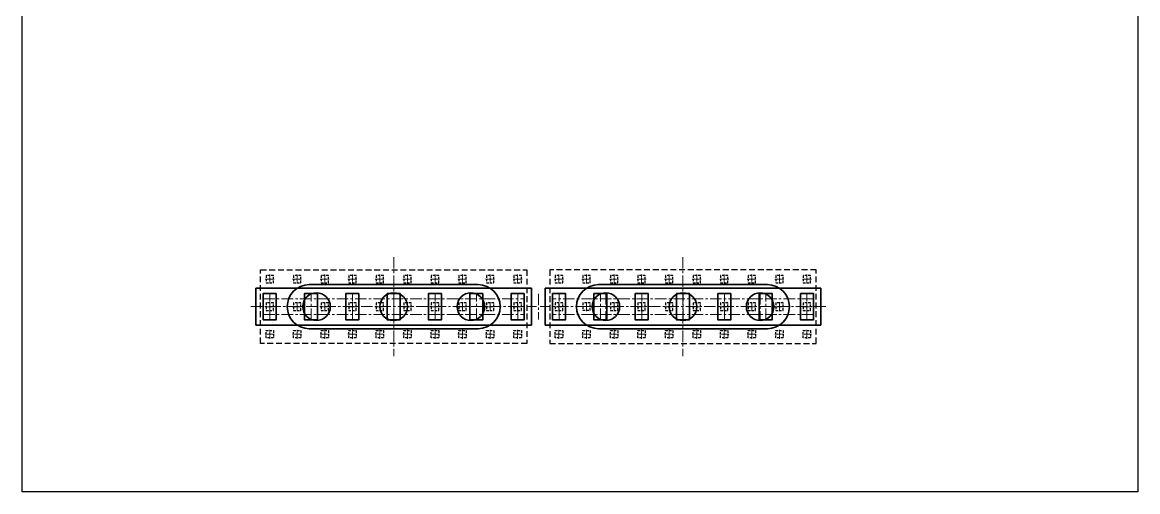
# Model space of a CAD drawing. Header units: millimetres. Extents: x 1864 to 10174863, y -4887456 to 5366151.
# Drawn here: x 4400652 to 4461373, y -10235 to 15335 of the extents above; entities that cross this region are included whole.
import ezdxf

# ---------------------------------------------------------------- set-up
doc = ezdxf.new("R2010")
doc.units = ezdxf.units.MM
doc.linetypes.add('невидимая', pattern=[9.525, 6.35, -3.175])
doc.linetypes.add('осевая', pattern=[2, 1.25, -0.25, 0.25, -0.25])
doc.layers.add('1-Бетон', color=106, linetype='Continuous', lineweight=35)
doc.layers.add('ИС_Ось', color=3, linetype='осевая', lineweight=18)
doc.layers.add('ИС_Невидимая', color=4, linetype='невидимая')

# ---------------------------------------------------------------- blocks, each defined once
blk = doc.blocks.new('*U1329')
at = {"layer": '1-Бетон'}
blk.add_circle((0, 0), 750, dxfattribs=at)
blk = doc.blocks.new('*U1330')
at = {"layer": '1-Бетон', "color": 0, "linetype": 'ByBlock', "lineweight": -2, "transparency": 16777216}
for p in [(0, 0), (4200, 0), (8400, 0)]:
    blk.add_blockref('*U1329', p, dxfattribs=at)
blk = doc.blocks.new('*U1317')
at = {"layer": '1-Бетон', "color": 5}
blk.add_lwpolyline([(350, 725), (350, -725), (-350, -725), (-350, 725), (350, 725)], dxfattribs=at)
blk = doc.blocks.new('*U1323')
at = {"color": 0, "linetype": 'ByBlock', "lineweight": -2, "transparency": 16777216}
for p in [(0, 0), (2250, 0), (4500, 0), (6750, 0), (9000, 0), (11250, 0), (13500, 0)]:
    blk.add_blockref('*U1317', p, dxfattribs=at)
blk = doc.blocks.new('*U1324')
at = {"layer": 'ИС_Ось', "ltscale": 500}
blk.add_line((0, -725), (0, 725), dxfattribs=at)
blk = doc.blocks.new('*U1325')
at = {"layer": '1-Бетон', "color": 0, "linetype": 'ByBlock', "lineweight": -2, "transparency": 16777216}
for p in [(0, 0), (2250, 0), (4500, 0), (6750, 0), (9000, 0), (11250, 0), (13500, 0)]:
    blk.add_blockref('*U1324', p, dxfattribs=at)
blk = doc.blocks.new('*U1326')
at = {"layer": 'ИС_Ось', "ltscale": 500}
blk.add_lwpolyline([(0, 500), (0, -1000)], dxfattribs=at)
blk = doc.blocks.new('*U1327')
at = {"color": 0, "linetype": 'ByBlock', "lineweight": -2, "transparency": 16777216}
for p in [(0, 0), (4200, 0), (8400, 0)]:
    blk.add_blockref('*U1326', p, dxfattribs=at)
blk = doc.blocks.new('*U1320')
at = {"layer": '1-Бетон'}
blk.add_circle((0, 0), 750, dxfattribs=at)
blk = doc.blocks.new('*U1321')
at = {"layer": '1-Бетон', "color": 0, "linetype": 'ByBlock', "lineweight": -2, "transparency": 16777216}
for p in [(0, 0), (4200, 0), (8400, 0)]:
    blk.add_blockref('*U1320', p, dxfattribs=at)
blk = doc.blocks.new('*U1322')
at = {"layer": '1-Бетон', "color": 5}
blk.add_lwpolyline([(350, 725), (350, -725), (-350, -725), (-350, 725), (350, 725)], dxfattribs=at)
blk = doc.blocks.new('*U1328')
at = {"color": 0, "linetype": 'ByBlock', "lineweight": -2, "transparency": 16777216}
for p in [(0, 0), (2250, 0), (4500, 0), (6750, 0), (9000, 0), (11250, 0), (13500, 0)]:
    blk.add_blockref('*U1322', p, dxfattribs=at)
blk = doc.blocks.new('*U1318')
at = {"layer": 'ИС_Ось', "ltscale": 500}
blk.add_line((0, -725), (0, 725), dxfattribs=at)
blk = doc.blocks.new('*U1319')
at = {"layer": '1-Бетон', "color": 0, "linetype": 'ByBlock', "lineweight": -2, "transparency": 16777216}
for p in [(0, 0), (2250, 0), (4500, 0), (6750, 0), (9000, 0), (11250, 0), (13500, 0)]:
    blk.add_blockref('*U1318', p, dxfattribs=at)

msp = doc.modelspace()

# ---------------------------------------------------------------- linework, layer by layer
at = {"color": 1}
msp.add_lwpolyline([(4400651.8, 60973.5), (4461373.1, 60973.5), (4461373.1, -10235), (4400651.8, -10235)], close=True, dxfattribs=at)
at = {"layer": '1-Бетон', "color": 3, "elevation": 5778.2}
for points in [[(4413369.2, 845.6), (4428369.4, 845.2), (4428370.4, -1154.8), (4413370.2, -1154.5)], [(4444119.7, 845.4), (4429119.7, 845.4), (4429119.7, -1154.6), (4444119.7, -1154.6)]]:
    msp.add_lwpolyline(points, close=True, dxfattribs=at)
at = {"layer": '1-Бетон'}
for points in [[(4416269.7, 1044.7), (4425469.7, 1044.7, -0.9958479), (4425469.7, -1355.3), (4416269.7, -1355.3, -0.9958479)], [(4441219.4, 1044.7), (4432019.4, 1044.7, 0.9958479), (4432019.4, -1355.3), (4441219.4, -1355.3, 0.9958479)]]:
    msp.add_lwpolyline(points, format="xyb", close=True, dxfattribs=at)
at = {"layer": 'ИС_Невидимая', "ltscale": 50, "elevation": 5778.2}
for points in [[(4413620.3, 1844.8), (4428120.3, 1844.8), (4428118.7, -2155.2), (4413618.7, -2155.2), (4413620.3, 1844.8)], [(4443869.9, 1844.8), (4429369.9, 1844.8), (4429368.8, -2155.2), (4443868.8, -2155.2), (4443869.9, 1844.8)]]:
    msp.add_lwpolyline(points, dxfattribs=at)
at = {"layer": 'ИС_Невидимая', "ltscale": 20, "elevation": 5778.2}
for points in [[(4413918.7, 1544.6), (4413918.7, 1144.6), (4414318.7, 1144.6), (4414318.7, 1544.6), (4413918.7, 1544.6)], [(4415418.8, 1544.6), (4415418.8, 1144.6), (4415818.8, 1144.6), (4415818.8, 1544.6), (4415418.8, 1544.6)], [(4416918.7, 1544.6), (4416918.7, 1144.6), (4417318.7, 1144.6), (4417318.7, 1544.6), (4416918.7, 1544.6)], [(4418418.7, 1544.6), (4418418.7, 1144.6), (4418818.7, 1144.6), (4418818.7, 1544.6), (4418418.7, 1544.6)], [(4419918.7, 1544.6), (4419918.7, 1144.6), (4420318.7, 1144.6), (4420318.7, 1544.6), (4419918.7, 1544.6)], [(4421418.7, 1544.6), (4421418.7, 1144.6), (4421818.7, 1144.6), (4421818.7, 1544.6), (4421418.7, 1544.6)], [(4422918.7, 1544.6), (4422918.7, 1144.6), (4423318.7, 1144.6), (4423318.7, 1544.6), (4422918.7, 1544.6)], [(4424418.8, 1544.6), (4424418.8, 1144.6), (4424818.8, 1144.6), (4424818.8, 1544.6), (4424418.8, 1544.6)], [(4425918.8, 1544.6), (4425918.8, 1144.6), (4426318.8, 1144.6), (4426318.8, 1544.6), (4425918.8, 1544.6)], [(4427418.7, 1544.6), (4427418.7, 1144.6), (4427818.7, 1144.6), (4427818.7, 1544.6), (4427418.7, 1544.6)], [(4429669.1, 1544.6), (4429669.1, 1144.6), (4430069.1, 1144.6), (4430069.1, 1544.6), (4429669.1, 1544.6)], [(4431169, 1545.1), (4431169, 1145.1), (4431569, 1145.1), (4431569, 1545.1), (4431169, 1545.1)], [(4432669.1, 1544.6), (4432669.1, 1144.6), (4433069.1, 1144.6), (4433069.1, 1544.6), (4432669.1, 1544.6)], [(4434169.1, 1544.6), (4434169.1, 1144.6), (4434569.1, 1144.6), (4434569.1, 1544.6), (4434169.1, 1544.6)], [(4435669, 1544.6), (4435669, 1144.6), (4436069, 1144.6), (4436069, 1544.6), (4435669, 1544.6)], [(4437169, 1544.6), (4437169, 1144.6), (4437569, 1144.6), (4437569, 1544.6), (4437169, 1544.6)], [(4438669, 1544.6), (4438669, 1144.6), (4439069, 1144.6), (4439069, 1544.6), (4438669, 1544.6)], [(4440169, 1544.6), (4440169, 1144.6), (4440569, 1144.6), (4440569, 1544.6), (4440169, 1544.6)], [(4441669.1, 1544.6), (4441669.1, 1144.6), (4442069.1, 1144.6), (4442069.1, 1544.6), (4441669.1, 1544.6)], [(4443169.1, 1544.6), (4443169.1, 1144.6), (4443569.1, 1144.6), (4443569.1, 1544.6), (4443169.1, 1544.6)], [(4413918.7, 44.6), (4413918.7, -355.4), (4414318.7, -355.4), (4414318.7, 44.6), (4413918.7, 44.6)], [(4415418.8, 44.6), (4415418.8, -355.4), (4415818.8, -355.4), (4415818.8, 44.6), (4415418.8, 44.6)], [(4416918.7, 44.6), (4416918.7, -355.4), (4417318.7, -355.4), (4417318.7, 44.6), (4416918.7, 44.6)], [(4418418.7, 44.6), (4418418.7, -355.4), (4418818.7, -355.4), (4418818.7, 44.6), (4418418.7, 44.6)], [(4419918.7, 44.6), (4419918.7, -355.4), (4420318.7, -355.4), (4420318.7, 44.6), (4419918.7, 44.6)], [(4421418.7, 44.6), (4421418.7, -355.4), (4421818.7, -355.4), (4421818.7, 44.6), (4421418.7, 44.6)], [(4422918.7, 44.6), (4422918.7, -355.4), (4423318.7, -355.4), (4423318.7, 44.6), (4422918.7, 44.6)], [(4424418.8, 44.6), (4424418.8, -355.4), (4424818.8, -355.4), (4424818.8, 44.6), (4424418.8, 44.6)], [(4425918.8, 44.6), (4425918.8, -355.4), (4426318.8, -355.4), (4426318.8, 44.6), (4425918.8, 44.6)], [(4427418.7, 44.6), (4427418.7, -355.4), (4427818.7, -355.4), (4427818.7, 44.6), (4427418.7, 44.6)], [(4429669.1, 44.6), (4429669.1, -355.4), (4430069.1, -355.4), (4430069.1, 44.6), (4429669.1, 44.6)], [(4431169, 45.1), (4431169, -354.9), (4431569, -354.9), (4431569, 45.1), (4431169, 45.1)], [(4432669.1, 44.6), (4432669.1, -355.4), (4433069.1, -355.4), (4433069.1, 44.6), (4432669.1, 44.6)], [(4434169.1, 44.6), (4434169.1, -355.4), (4434569.1, -355.4), (4434569.1, 44.6), (4434169.1, 44.6)], [(4435669, 44.6), (4435669, -355.4), (4436069, -355.4), (4436069, 44.6), (4435669, 44.6)], [(4437169, 44.6), (4437169, -355.4), (4437569, -355.4), (4437569, 44.6), (4437169, 44.6)], [(4438669, 44.6), (4438669, -355.4), (4439069, -355.4), (4439069, 44.6), (4438669, 44.6)], [(4440169, 44.6), (4440169, -355.4), (4440569, -355.4), (4440569, 44.6), (4440169, 44.6)], [(4441669.1, 44.6), (4441669.1, -355.4), (4442069.1, -355.4), (4442069.1, 44.6), (4441669.1, 44.6)], [(4443169.1, 44.6), (4443169.1, -355.4), (4443569.1, -355.4), (4443569.1, 44.6), (4443169.1, 44.6)], [(4413918.7, -1855), (4413918.7, -1455), (4414318.7, -1455), (4414318.7, -1855), (4413918.7, -1855)], [(4415418.8, -1855), (4415418.8, -1455), (4415818.8, -1455), (4415818.8, -1855), (4415418.8, -1855)], [(4416918.7, -1855), (4416918.7, -1455), (4417318.7, -1455), (4417318.7, -1855), (4416918.7, -1855)], [(4418418.7, -1855), (4418418.7, -1455), (4418818.7, -1455), (4418818.7, -1855), (4418418.7, -1855)], [(4419918.7, -1855), (4419918.7, -1455), (4420318.7, -1455), (4420318.7, -1855), (4419918.7, -1855)], [(4421418.7, -1855), (4421418.7, -1455), (4421818.7, -1455), (4421818.7, -1855), (4421418.7, -1855)], [(4422918.7, -1855), (4422918.7, -1455), (4423318.7, -1455), (4423318.7, -1855), (4422918.7, -1855)], [(4424418.8, -1855), (4424418.8, -1455), (4424818.8, -1455), (4424818.8, -1855), (4424418.8, -1855)], [(4425918.8, -1855), (4425918.8, -1455), (4426318.8, -1455), (4426318.8, -1855), (4425918.8, -1855)], [(4427418.7, -1855), (4427418.7, -1455), (4427818.7, -1455), (4427818.7, -1855), (4427418.7, -1855)], [(4429669.1, -1855), (4429669.1, -1455), (4430069.1, -1455), (4430069.1, -1855), (4429669.1, -1855)], [(4431169, -1854.5), (4431169, -1454.5), (4431569, -1454.5), (4431569, -1854.5), (4431169, -1854.5)], [(4432669.1, -1855), (4432669.1, -1455), (4433069.1, -1455), (4433069.1, -1855), (4432669.1, -1855)], [(4434169.1, -1855), (4434169.1, -1455), (4434569.1, -1455), (4434569.1, -1855), (4434169.1, -1855)], [(4435669, -1855), (4435669, -1455), (4436069, -1455), (4436069, -1855), (4435669, -1855)], [(4437169, -1855), (4437169, -1455), (4437569, -1455), (4437569, -1855), (4437169, -1855)], [(4438669, -1855), (4438669, -1455), (4439069, -1455), (4439069, -1855), (4438669, -1855)], [(4440169, -1855), (4440169, -1455), (4440569, -1455), (4440569, -1855), (4440169, -1855)], [(4441669.1, -1855), (4441669.1, -1455), (4442069.1, -1455), (4442069.1, -1855), (4441669.1, -1855)], [(4443169.1, -1855), (4443169.1, -1455), (4443569.1, -1455), (4443569.1, -1855), (4443169.1, -1855)]]:
    msp.add_lwpolyline(points, dxfattribs=at)
at = {"layer": 'ИС_Ось', "color": 1, "ltscale": 500}
msp.add_line((4428745.1, 544.8, 5778.2), (4428745.1, -855.2, 5778.2), dxfattribs=at)
at = {"layer": 'ИС_Ось', "color": 1, "ltscale": 500, "elevation": 5778.2}
for points in [[(4420870.3, 2544.8), (4420870.3, -2855.2)], [(4436619.7, 2544.8), (4436619.7, -2855.2)], [(4413096.2, -155.2), (4428646.4, -155.2)], [(4444393.9, -155.2), (4428843.7, -155.2)]]:
    msp.add_lwpolyline(points, dxfattribs=at)
at = {"layer": 'ИС_Ось', "ltscale": 50, "elevation": 5778.2}
for points in [[(4413868.7, 1344.6), (4414368.7, 1344.6)], [(4414118.7, 1594.6), (4414118.7, 1094.6)], [(4415368.8, 1344.6), (4415868.8, 1344.6)], [(4415618.8, 1594.6), (4415618.8, 1094.6)], [(4416868.7, 1344.6), (4417368.7, 1344.6)], [(4417118.7, 1594.6), (4417118.7, 1094.6)], [(4418368.7, 1344.6), (4418868.7, 1344.6)], [(4418618.7, 1594.6), (4418618.7, 1094.6)], [(4419868.7, 1344.6), (4420368.7, 1344.6)], [(4420118.7, 1594.6), (4420118.7, 1094.6)], [(4421368.7, 1344.6), (4421868.7, 1344.6)], [(4421618.7, 1594.6), (4421618.7, 1094.6)], [(4422868.7, 1344.6), (4423368.7, 1344.6)], [(4423118.7, 1594.6), (4423118.7, 1094.6)], [(4424368.8, 1344.6), (4424868.8, 1344.6)], [(4424618.8, 1594.6), (4424618.8, 1094.6)], [(4425868.8, 1344.6), (4426368.8, 1344.6)], [(4426118.8, 1594.6), (4426118.8, 1094.6)], [(4427368.7, 1344.6), (4427868.7, 1344.6)], [(4427618.7, 1594.6), (4427618.7, 1094.6)], [(4429619.1, 1344.6), (4430119.1, 1344.6)], [(4429869.1, 1594.6), (4429869.1, 1094.6)], [(4431119, 1345.1), (4431619, 1345.1)], [(4431369, 1595.1), (4431369, 1095.1)], [(4432619.1, 1344.6), (4433119.1, 1344.6)], [(4432869.1, 1594.6), (4432869.1, 1094.6)], [(4434119.1, 1344.6), (4434619.1, 1344.6)], [(4434369.1, 1594.6), (4434369.1, 1094.6)], [(4435619, 1344.6), (4436119, 1344.6)], [(4435869, 1594.6), (4435869, 1094.6)], [(4437119, 1344.6), (4437619, 1344.6)], [(4437369, 1594.6), (4437369, 1094.6)], [(4438619, 1344.6), (4439119, 1344.6)], [(4438869, 1594.6), (4438869, 1094.6)], [(4440119, 1344.6), (4440619, 1344.6)], [(4440369, 1594.6), (4440369, 1094.6)], [(4441619.1, 1344.6), (4442119.1, 1344.6)], [(4441869.1, 1594.6), (4441869.1, 1094.6)], [(4443119.1, 1344.6), (4443619.1, 1344.6)], [(4443369.1, 1594.6), (4443369.1, 1094.6)], [(4414118.7, 94.6), (4414118.7, -405.4)], [(4415618.8, 94.6), (4415618.8, -405.4)], [(4417118.7, 94.6), (4417118.7, -405.4)], [(4418618.7, 94.6), (4418618.7, -405.4)], [(4420118.7, 94.6), (4420118.7, -405.4)], [(4421618.7, 94.6), (4421618.7, -405.4)], [(4423118.7, 94.6), (4423118.7, -405.4)], [(4424618.8, 94.6), (4424618.8, -405.4)], [(4426118.8, 94.6), (4426118.8, -405.4)], [(4427618.7, 94.6), (4427618.7, -405.4)], [(4429869.1, 94.6), (4429869.1, -405.4)], [(4431369, 95.1), (4431369, -404.9)], [(4432869.1, 94.6), (4432869.1, -405.4)], [(4434369.1, 94.6), (4434369.1, -405.4)], [(4435869, 94.6), (4435869, -405.4)], [(4437369, 94.6), (4437369, -405.4)], [(4438869, 94.6), (4438869, -405.4)], [(4440369, 94.6), (4440369, -405.4)], [(4441869.1, 94.6), (4441869.1, -405.4)], [(4443369.1, 94.6), (4443369.1, -405.4)], [(4413868.7, -155.4), (4414368.7, -155.4)], [(4415368.8, -155.4), (4415868.8, -155.4)], [(4416868.7, -155.4), (4417368.7, -155.4)], [(4418368.7, -155.4), (4418868.7, -155.4)], [(4419868.7, -155.4), (4420368.7, -155.4)], [(4421368.7, -155.4), (4421868.7, -155.4)], [(4422868.7, -155.4), (4423368.7, -155.4)], [(4424368.8, -155.4), (4424868.8, -155.4)], [(4425868.8, -155.4), (4426368.8, -155.4)], [(4427368.7, -155.4), (4427868.7, -155.4)], [(4429619.1, -155.4), (4430119.1, -155.4)], [(4431119, -154.9), (4431619, -154.9)], [(4432619.1, -155.4), (4433119.1, -155.4)], [(4434119.1, -155.4), (4434619.1, -155.4)], [(4435619, -155.4), (4436119, -155.4)], [(4437119, -155.4), (4437619, -155.4)], [(4438619, -155.4), (4439119, -155.4)], [(4440119, -155.4), (4440619, -155.4)], [(4441619.1, -155.4), (4442119.1, -155.4)], [(4443119.1, -155.4), (4443619.1, -155.4)], [(4413868.7, -1655), (4414368.7, -1655)], [(4414118.7, -1905), (4414118.7, -1405)], [(4415368.8, -1655), (4415868.8, -1655)], [(4415618.8, -1905), (4415618.8, -1405)], [(4416868.7, -1655), (4417368.7, -1655)], [(4417118.7, -1905), (4417118.7, -1405)], [(4418368.7, -1655), (4418868.7, -1655)], [(4418618.7, -1905), (4418618.7, -1405)], [(4419868.7, -1655), (4420368.7, -1655)], [(4420118.7, -1905), (4420118.7, -1405)], [(4421368.7, -1655), (4421868.7, -1655)], [(4421618.7, -1905), (4421618.7, -1405)], [(4422868.7, -1655), (4423368.7, -1655)], [(4423118.7, -1905), (4423118.7, -1405)], [(4424368.8, -1655), (4424868.8, -1655)], [(4424618.8, -1905), (4424618.8, -1405)], [(4425868.8, -1655), (4426368.8, -1655)], [(4426118.8, -1905), (4426118.8, -1405)], [(4427368.7, -1655), (4427868.7, -1655)], [(4427618.7, -1905), (4427618.7, -1405)], [(4429619.1, -1655), (4430119.1, -1655)], [(4429869.1, -1905), (4429869.1, -1405)], [(4431119, -1654.5), (4431619, -1654.5)], [(4431369, -1904.5), (4431369, -1404.5)], [(4432619.1, -1655), (4433119.1, -1655)], [(4432869.1, -1905), (4432869.1, -1405)], [(4434119.1, -1655), (4434619.1, -1655)], [(4434369.1, -1905), (4434369.1, -1405)], [(4435619, -1655), (4436119, -1655)], [(4435869, -1905), (4435869, -1405)], [(4437119, -1655), (4437619, -1655)], [(4437369, -1905), (4437369, -1405)], [(4438619, -1655), (4439119, -1655)], [(4438869, -1905), (4438869, -1405)], [(4440119, -1655), (4440619, -1655)], [(4440369, -1905), (4440369, -1405)], [(4441619.1, -1655), (4442119.1, -1655)], [(4441869.1, -1905), (4441869.1, -1405)], [(4443119.1, -1655), (4443619.1, -1655)], [(4443369.1, -1905), (4443369.1, -1405)]]:
    msp.add_lwpolyline(points, dxfattribs=at)
at = {"layer": 'ИС_Ось', "ltscale": 500}
for points, elevation in [([(4413769.1, 269.8), (4427969.1, 269.8)], 11556.3), ([(4443720.1, 269.8), (4429520.1, 269.8)], 11556.3), ([(4413769.1, -580.2), (4427969.1, -580.2)], 5778.2), ([(4443720.1, -580.2), (4429520.1, -580.2)], 5778.2)]:
    msp.add_lwpolyline(points, dxfattribs=dict(at, elevation=elevation))

# ---------------------------------------------------------------- block references
msp.add_blockref('*U1323', (4414119.8, -155.2, 5778.2))
at = {"xscale": -1}
for name, p in [('*U1328', (4443370.1, -155.2, 5778.2)), ('*U1327', (4440819.7, 94.8, 5778.2))]:
    msp.add_blockref(name, p, dxfattribs=at)
at = {"layer": '1-Бетон'}
for name, p in [('*U1325', (4414120.3, -155.2, 5778.2)), ('*U1330', (4416670.3, -155.2, 5778.2))]:
    msp.add_blockref(name, p, dxfattribs=at)
at = {"layer": '1-Бетон', "xscale": -1}
for name, p in [('*U1319', (4443370.1, -155.2, 5778.2)), ('*U1321', (4440819.7, -155.2, 5778.2))]:
    msp.add_blockref(name, p, dxfattribs=at)

doc.saveas('drawing.dxf')
